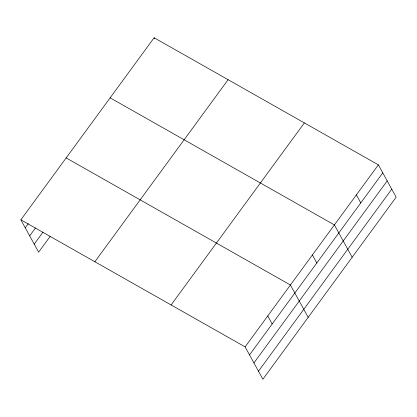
<?xml version="1.0" encoding="UTF-8"?>
<svg xmlns="http://www.w3.org/2000/svg" width="417" height="417" viewBox="0 0 417 417"><rect width="100%" height="100%" fill="white"/><g stroke="black" fill="none" stroke-linecap="round" stroke-linejoin="round"><path stroke-width="0.63" d="M20.85 219.811L154.113 37.765L378.37 164.845L396.15 197.189L262.887 379.235L245.107 346.892L20.85 219.811L38.63 252.155L50.149 236.418M25.265 227.838L28.335 223.642M29.675 235.866L35.435 227.995M34.22 244.133L43.05 232.066M94.857 261.751L228.115 79.699M171.1 304.957L304.363 122.906M245.107 346.892L378.37 164.845M249.522 354.919L382.78 172.867M253.932 362.946L387.195 180.895M258.477 371.213L391.74 189.162M110.135 97.839L334.392 224.919L352.172 257.263M66.157 157.918L290.414 284.999L308.199 317.342M356.379 194.88L360.794 202.907M312.406 254.959L316.816 262.986M154.113 37.765L154.702 38.833M267.761 315.945L272.176 323.973"/></g></svg>
